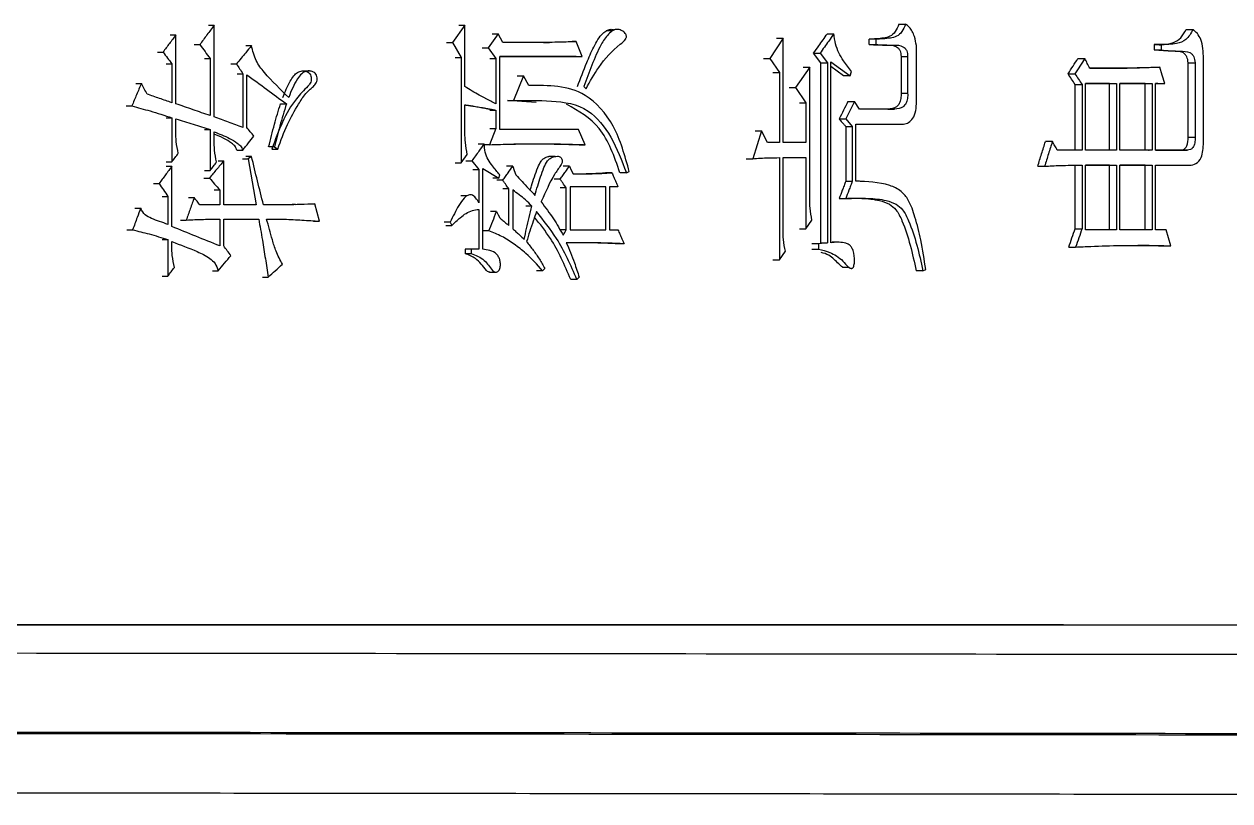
# Model space of a CAD drawing. Header units: millimetres. Extents: x 2223 to 4172, y 741 to 2119.
# Drawn here: x 3145.62 to 3157.73, y 981.24 to 989.04 of the extents above; entities that cross this region are included whole.
import ezdxf

# ---------------------------------------------------------------- set-up
doc = ezdxf.new("R2010")
doc.units = ezdxf.units.MM

msp = doc.modelspace()

# ---------------------------------------------------------------- linework, layer by layer
at = {"color": 7, "linetype": 'Continuous', "lineweight": 25}
for p, q in [((3147.472, 989.032), (3147.529, 989.032)), ((3147.529, 988.113), (3147.529, 989.032)), ((3150.047, 989.032), (3149.923, 988.859)), ((3149.987, 989.032), (3150.047, 989.032)), ((3150.047, 988.416), (3150.047, 989.032)), ((3154.405, 989.043), (3154.472, 989.043)), ((3147.088, 988.935), (3147.145, 988.935)), ((3147.145, 988.243), (3147.145, 988.935)), ((3150.38, 988.946), (3150.28, 988.805)), ((3150.319, 988.946), (3150.38, 988.946)), ((3150.427, 988.859), (3150.38, 988.946)), ((3151.529, 988.976), (3151.466, 988.976)), ((3153.242, 988.902), (3153.108, 988.697)), ((3153.177, 988.902), (3153.242, 988.902)), ((3153.242, 987.853), (3153.242, 988.902)), ((3153.687, 988.946), (3153.753, 988.946)), ((3154.172, 988.892), (3154.106, 988.892)), ((3154.106, 988.838), (3154.106, 988.892)), ((3154.172, 988.892), (3154.172, 988.838)), ((3157.289, 988.989), (3157.359, 988.989)), ((3147.328, 988.837), (3147.385, 988.837)), ((3147.846, 988.827), (3147.904, 988.827)), ((3149.863, 988.859), (3149.923, 988.859)), ((3149.923, 988.859), (3150.009, 988.708)), ((3150.219, 988.805), (3150.28, 988.805)), ((3150.28, 988.805), (3150.357, 988.697)), ((3150.896, 988.859), (3150.427, 988.859)), ((3150.835, 988.859), (3150.896, 988.859)), ((3151.102, 988.87), (3151.164, 988.87)), ((3151.226, 988.719), (3151.164, 988.87)), ((3154.106, 988.838), (3154.172, 988.838)), ((3154.581, 988.286), (3154.581, 988.827)), ((3157.039, 988.838), (3156.969, 988.838)), ((3156.969, 988.838), (3156.969, 988.783)), ((3156.969, 988.783), (3157.039, 988.783)), ((3157.039, 988.838), (3157.039, 988.783)), ((3146.959, 988.762), (3147.016, 988.762)), ((3147.489, 988.697), (3147.489, 988.124)), ((3149.948, 988.708), (3150.009, 988.708)), ((3150.009, 988.708), (3150.009, 987.648)), ((3150.296, 988.697), (3150.357, 988.697)), ((3150.357, 988.697), (3150.357, 988.243)), ((3150.396, 988.719), (3151.226, 988.719)), ((3150.396, 987.983), (3150.396, 988.719)), ((3151.163, 988.719), (3150.396, 988.719)), ((3151.163, 988.719), (3151.226, 988.719)), ((3153.044, 988.697), (3153.108, 988.697)), ((3153.108, 988.697), (3153.205, 988.556)), ((3153.547, 988.751), (3153.613, 988.751)), ((3153.621, 988.654), (3153.547, 988.751)), ((3153.613, 988.751), (3153.687, 988.654)), ((3153.621, 988.654), (3153.687, 988.654)), ((3153.621, 986.847), (3153.621, 988.654)), ((3153.687, 988.654), (3153.687, 986.847)), ((3153.723, 988.664), (3153.915, 988.524)), ((3153.723, 986.847), (3153.723, 988.664)), ((3154.427, 988.719), (3154.493, 988.719)), ((3154.427, 988.719), (3154.427, 988.351)), ((3154.493, 988.719), (3154.493, 988.351)), ((3156.203, 988.697), (3156.272, 988.697)), ((3157.31, 988.654), (3157.38, 988.654)), ((3157.31, 987.907), (3157.31, 988.654)), ((3157.38, 988.654), (3157.38, 987.907)), ((3157.464, 987.853), (3157.464, 988.697)), ((3147.048, 988.643), (3147.104, 988.643)), ((3147.104, 988.643), (3147.104, 988.253)), ((3147.695, 988.643), (3147.753, 988.643)), ((3147.759, 988.545), (3147.817, 988.545)), ((3147.817, 988.545), (3147.817, 988.005)), ((3147.856, 988.005), (3147.856, 988.535)), ((3148.486, 988.572), (3148.427, 988.572)), ((3150.635, 988.524), (3150.535, 988.275)), ((3150.573, 988.524), (3150.635, 988.524)), ((3150.689, 988.426), (3150.635, 988.524)), ((3153.14, 988.556), (3153.205, 988.556)), ((3153.205, 988.556), (3153.205, 987.853)), ((3153.509, 988.61), (3153.368, 988.405)), ((3153.444, 988.61), (3153.509, 988.61)), ((3153.509, 987.291), (3153.509, 988.61)), ((3153.849, 988.524), (3153.723, 988.616)), ((3153.915, 988.524), (3153.849, 988.524)), ((3153.915, 988.524), (3153.93, 988.567)), ((3156.104, 988.545), (3156.173, 988.545)), ((3156.955, 988.61), (3157.025, 988.61)), ((3146.742, 988.448), (3146.799, 988.448)), ((3153.303, 988.405), (3153.368, 988.405)), ((3153.368, 988.405), (3153.472, 988.253)), ((3156.175, 988.437), (3156.244, 988.437)), ((3156.175, 987.777), (3156.175, 988.437)), ((3156.244, 988.437), (3156.244, 987.777)), ((3156.28, 987.777), (3156.28, 988.448)), ((3156.28, 988.448), (3156.59, 988.448)), ((3156.521, 988.448), (3156.28, 988.448)), ((3156.521, 988.448), (3156.59, 988.448)), ((3156.521, 987.777), (3156.521, 988.448)), ((3156.59, 988.448), (3156.59, 987.777)), ((3156.625, 987.777), (3156.625, 988.448)), ((3156.625, 988.448), (3156.948, 988.448)), ((3156.878, 988.448), (3156.625, 988.448)), ((3156.878, 988.448), (3156.948, 988.448)), ((3156.878, 987.777), (3156.878, 988.448)), ((3156.948, 988.448), (3156.948, 987.777)), ((3156.983, 988.448), (3157.074, 988.448)), ((3156.983, 987.777), (3156.983, 988.448)), ((3157.004, 988.448), (3156.983, 988.448)), ((3157.004, 988.448), (3157.074, 988.448)), ((3154.427, 988.351), (3154.493, 988.351)), ((3146.645, 988.221), (3146.702, 988.221)), ((3148.196, 988.243), (3148.254, 988.243)), ((3150.047, 987.95), (3150.047, 988.232)), ((3150.296, 988.178), (3150.357, 988.178)), ((3150.357, 988.178), (3150.357, 987.994)), ((3150.762, 988.257), (3150.473, 988.275)), ((3150.473, 988.275), (3150.535, 988.275)), ((3153.407, 988.253), (3153.472, 988.253)), ((3153.472, 988.253), (3153.472, 987.853)), ((3153.959, 988.264), (3153.871, 988.091)), ((3153.893, 988.264), (3153.959, 988.264)), ((3154.011, 988.188), (3153.959, 988.264)), ((3154.362, 988.188), (3154.011, 988.188)), ((3154.295, 988.188), (3154.362, 988.188)), ((3147.104, 988.102), (3147.104, 987.658)), ((3147.145, 987.961), (3147.145, 988.091)), ((3153.805, 988.091), (3153.871, 988.091)), ((3153.871, 988.091), (3153.937, 988.015)), ((3147.432, 987.983), (3147.489, 987.983)), ((3147.489, 987.983), (3147.489, 987.572)), ((3147.529, 987.875), (3147.529, 987.961)), ((3150.357, 987.994), (3150.295, 987.831)), ((3150.296, 987.994), (3150.357, 987.994)), ((3151.187, 987.983), (3150.396, 987.983)), ((3151.256, 987.831), (3151.187, 987.983)), ((3153.026, 987.972), (3152.937, 987.691)), ((3152.962, 987.972), (3153.026, 987.972)), ((3153.086, 987.853), (3153.026, 987.972)), ((3153.871, 988.015), (3153.937, 988.015)), ((3153.871, 988.015), (3153.871, 987.464)), ((3153.937, 988.015), (3153.937, 987.464)), ((3153.974, 988.037), (3154.413, 988.037)), ((3153.974, 987.464), (3153.974, 988.037)), ((3153.974, 988.037), (3154.347, 988.037)), ((3154.347, 988.037), (3154.413, 988.037)), ((3148.135, 987.81), (3148.077, 987.81)), ((3148.135, 987.81), (3148.167, 987.788)), ((3150.18, 987.842), (3150.241, 987.842)), ((3150.295, 987.831), (3150.234, 987.831)), ((3151.194, 987.831), (3151.125, 987.834)), ((3151.194, 987.831), (3151.256, 987.831)), ((3153.205, 987.853), (3153.086, 987.853)), ((3153.472, 987.853), (3153.242, 987.853)), ((3155.946, 987.864), (3155.877, 987.864)), ((3157.31, 987.907), (3157.38, 987.907)), ((3147.758, 987.777), (3147.817, 987.777)), ((3147.815, 987.691), (3147.872, 987.691)), ((3147.904, 987.712), (3147.846, 987.712)), ((3147.904, 987.712), (3147.872, 987.691)), ((3150.009, 987.648), (3150.071, 987.734)), ((3150.953, 987.713), (3150.891, 987.713)), ((3152.872, 987.691), (3152.937, 987.691)), ((3153.205, 987.702), (3153.205, 986.674)), ((3153.242, 987.702), (3153.472, 987.702)), ((3153.242, 986.977), (3153.242, 987.702)), ((3153.407, 987.702), (3153.472, 987.702)), ((3153.472, 987.702), (3153.472, 986.988)), ((3156.244, 987.777), (3155.996, 987.777)), ((3156.59, 987.777), (3156.28, 987.777)), ((3156.948, 987.777), (3156.625, 987.777)), ((3156.913, 987.777), (3156.918, 987.777)), ((3157.304, 987.777), (3156.983, 987.777)), ((3156.983, 987.777), (3157.233, 987.777)), ((3157.233, 987.777), (3157.304, 987.777)), ((3147.048, 987.615), (3147.104, 987.615)), ((3147.104, 987.009), (3147.104, 987.615)), ((3147.568, 987.669), (3147.625, 987.669)), ((3147.625, 987.226), (3147.625, 987.669)), ((3149.948, 987.648), (3150.009, 987.648)), ((3150.056, 987.669), (3150.117, 987.669)), ((3150.117, 987.669), (3150.187, 987.583)), ((3150.126, 987.583), (3150.187, 987.583)), ((3150.187, 987.583), (3150.187, 987.247)), ((3150.226, 987.593), (3150.388, 987.496)), ((3150.527, 987.615), (3150.466, 987.615)), ((3151.096, 987.615), (3151.034, 987.615)), ((3155.799, 987.615), (3155.868, 987.615)), ((3156.175, 986.988), (3156.175, 987.626)), ((3156.244, 987.626), (3156.244, 986.988)), ((3156.28, 986.977), (3156.28, 987.626)), ((3156.28, 987.626), (3156.59, 987.626)), ((3156.521, 987.626), (3156.28, 987.626)), ((3156.521, 987.626), (3156.59, 987.626)), ((3156.521, 986.977), (3156.521, 987.626)), ((3156.59, 987.626), (3156.59, 986.977)), ((3156.625, 986.977), (3156.625, 987.626)), ((3156.625, 987.626), (3156.948, 987.626)), ((3156.878, 987.626), (3156.625, 987.626)), ((3156.878, 987.626), (3156.948, 987.626)), ((3156.878, 986.977), (3156.878, 987.626)), ((3156.948, 987.626), (3156.948, 986.977)), ((3156.983, 987.626), (3157.325, 987.626)), ((3156.983, 986.977), (3156.983, 987.626)), ((3146.919, 987.442), (3146.976, 987.442)), ((3147.424, 987.496), (3147.481, 987.496)), ((3150.388, 987.496), (3150.327, 987.496)), ((3150.427, 987.475), (3150.366, 987.475)), ((3150.388, 987.496), (3150.396, 987.529)), ((3151.004, 987.485), (3150.942, 987.485)), ((3151.523, 987.55), (3151.46, 987.55)), ((3153.871, 987.464), (3153.937, 987.464)), ((3154.008, 987.464), (3153.974, 987.464)), ((3147.007, 987.312), (3147.064, 987.312)), ((3147.064, 987.312), (3147.064, 987.031)), ((3147.528, 987.377), (3147.585, 987.377)), ((3147.585, 987.377), (3147.585, 987.226)), ((3150.068, 987.319), (3150.007, 987.319)), ((3150.488, 987.388), (3150.427, 987.388)), ((3150.488, 987.02), (3150.488, 987.388)), ((3150.527, 987.377), (3150.527, 986.988)), ((3151.065, 987.399), (3151.003, 987.399)), ((3151.065, 986.977), (3151.065, 987.399)), ((3151.462, 987.41), (3151.103, 987.41)), ((3151.103, 987.41), (3151.103, 986.977)), ((3151.399, 987.41), (3151.103, 987.41)), ((3151.462, 987.41), (3151.4, 987.41)), ((3151.462, 986.977), (3151.462, 987.41)), ((3151.584, 987.41), (3151.5, 987.41)), ((3151.5, 987.41), (3151.5, 986.977)), ((3151.584, 987.41), (3151.521, 987.41)), ((3146.734, 987.193), (3146.791, 987.193)), ((3147.272, 987.301), (3147.329, 987.301)), ((3147.585, 987.226), (3147.385, 987.226)), ((3147.952, 987.226), (3147.625, 987.226)), ((3148.344, 987.232), (3148.48, 987.237)), ((3148.48, 987.237), (3148.539, 987.237)), ((3150.72, 987.215), (3150.658, 987.215)), ((3153.805, 987.291), (3153.871, 987.291)), ((3147.192, 987.074), (3147.249, 987.074)), ((3147.585, 987.085), (3147.585, 986.815)), ((3147.625, 987.085), (3147.976, 987.085)), ((3147.625, 986.815), (3147.625, 987.085)), ((3147.918, 987.085), (3147.976, 987.085)), ((3150.187, 987.182), (3150.187, 986.782)), ((3150.365, 987.161), (3150.304, 987.161)), ((3153.472, 986.988), (3153.531, 987.074)), ((3146.653, 986.977), (3146.71, 986.977)), ((3148.528, 987.063), (3148.586, 987.063)), ((3149.9, 987.053), (3149.839, 987.053)), ((3149.855, 987.02), (3149.915, 987.02)), ((3149.9, 987.053), (3149.915, 987.02)), ((3151.065, 986.977), (3151.003, 986.977)), ((3151.103, 986.977), (3151.462, 986.977)), ((3151.5, 986.977), (3151.584, 986.977)), ((3156.175, 986.988), (3156.244, 986.988)), ((3156.59, 986.977), (3156.28, 986.977)), ((3156.948, 986.977), (3156.625, 986.977)), ((3157.088, 986.977), (3156.983, 986.977)), ((3147.064, 986.88), (3147.064, 986.512)), ((3147.104, 986.815), (3147.104, 986.858)), ((3151.645, 986.836), (3151.582, 986.836)), ((3153.598, 986.836), (3153.532, 986.836)), ((3153.687, 986.847), (3153.598, 986.836)), ((3153.598, 986.836), (3153.598, 986.782)), ((3153.621, 986.847), (3153.687, 986.847)), ((3153.801, 986.852), (3153.735, 986.852)), ((3150.048, 986.782), (3150.048, 986.739)), ((3150.048, 986.739), (3150.109, 986.739)), ((3150.109, 986.782), (3150.049, 986.782)), ((3150.109, 986.782), (3150.109, 986.739)), ((3150.187, 986.782), (3150.109, 986.782)), ((3153.205, 986.674), (3153.265, 986.761)), ((3153.532, 986.782), (3153.598, 986.782)), ((3156.111, 986.804), (3156.18, 986.804)), ((3157.067, 986.815), (3157.137, 986.815)), ((3150.827, 986.566), (3150.85, 986.587)), ((3153.838, 986.6), (3153.904, 986.6)), ((3147.512, 986.566), (3147.569, 986.566)), ((3148.013, 986.501), (3148.071, 986.501)), ((3150.294, 986.551), (3150.355, 986.551)), ((3151.172, 986.479), (3151.11, 986.479)), ((3151.172, 986.479), (3151.195, 986.501)), ((3154.646, 986.566), (3154.675, 986.577))]:
    msp.add_line(p, q, dxfattribs=at)
at = {"color": 7, "linetype": 'Continuous', "lineweight": 25, "flags": 128}
for points in [[(3147.432, 988.697), (3147.46, 988.697), (3147.489, 988.697)], [(3157.074, 988.448), (3157.05, 988.529), (3157.025, 988.61)], [(3151.241, 988.416), (3151.252, 988.405), (3151.264, 988.394)], [(3147.048, 988.102), (3147.064, 988.102), (3147.08, 988.102), (3147.104, 988.102)], [(3147.872, 987.691), (3147.912, 987.458), (3147.952, 987.226)], [(3148.108, 987.788), (3148.123, 987.788), (3148.137, 987.788), (3148.152, 987.788), (3148.167, 987.788)], [(3147.048, 987.658), (3147.062, 987.658), (3147.076, 987.658), (3147.104, 987.658)], [(3147.432, 987.572), (3147.446, 987.572), (3147.461, 987.572), (3147.489, 987.572)], [(3150.226, 986.782), (3150.226, 987.188), (3150.226, 987.593)], [(3150.527, 987.615), (3150.542, 987.572), (3150.558, 987.529)], [(3151.096, 987.615), (3151.115, 987.577), (3151.134, 987.539)], [(3151.668, 987.55), (3151.642, 987.55), (3151.623, 987.55), (3151.605, 987.55)], [(3148.586, 987.063), (3148.563, 987.15), (3148.539, 987.237)], [(3150.365, 987.161), (3150.38, 987.128), (3150.396, 987.096)], [(3150.288, 986.966), (3150.272, 986.966), (3150.257, 986.966), (3150.227, 986.966)], [(3151.034, 986.923), (3151.05, 986.95), (3151.065, 986.977)], [(3153.407, 986.988), (3153.423, 986.988), (3153.439, 986.988), (3153.472, 986.988)], [(3157.137, 986.815), (3157.112, 986.896), (3157.088, 986.977)], [(3147.007, 986.88), (3147.022, 986.88), (3147.036, 986.88), (3147.064, 986.88)], [(3153.14, 986.674), (3153.156, 986.674), (3153.173, 986.674), (3153.205, 986.674)], [(3147.007, 986.512), (3147.022, 986.512), (3147.036, 986.512), (3147.064, 986.512)], [(3150.827, 986.566), (3150.805, 986.566), (3150.785, 986.566), (3150.766, 986.566)], [(3154.646, 986.566), (3154.619, 986.566), (3154.599, 986.566), (3154.579, 986.566)]]:
    msp.add_lwpolyline(points, dxfattribs=at)
at = {"color": 7, "linetype": 'Continuous', "lineweight": 25}
for points, knots in [([(3147.529, 989.032), (3147.505, 989), (3147.457, 988.935), (3147.409, 988.87), (3147.385, 988.837)], [0, 0, 0, 0, 0.5, 1, 1, 1, 1]), ([(3154.405, 989.043), (3154.394, 989.016), (3154.373, 988.964), (3154.316, 988.916), (3154.225, 988.896), (3154.155, 988.893), (3154.106, 988.892)], [0, 0, 0, 0, 0.195785, 0.383105, 0.567257, 1, 1, 1, 1]), ([(3154.472, 989.043), (3154.461, 989.016), (3154.44, 988.964), (3154.383, 988.916), (3154.292, 988.896), (3154.221, 988.893), (3154.172, 988.892)], [0, 0, 0, 0, 0.1956589, 0.3829548, 0.5671446, 1, 1, 1, 1]), ([(3154.581, 988.827), (3154.575, 988.858), (3154.567, 988.908), (3154.54, 988.971), (3154.51, 989.015), (3154.484, 989.034), (3154.472, 989.043)], [0, 0, 0, 0, 0.349141, 0.571236, 0.788179, 1, 1, 1, 1]), ([(3147.145, 988.935), (3147.123, 988.906), (3147.08, 988.848), (3147.037, 988.791), (3147.016, 988.762)], [0, 0, 0, 0, 0.5, 1, 1, 1, 1]), ([(3151.178, 988.416), (3151.208, 988.496), (3151.259, 988.631), (3151.337, 988.815), (3151.405, 988.929), (3151.468, 988.98), (3151.506, 988.992), (3151.533, 988.991), (3151.545, 988.984), (3151.546, 988.983)], [0, 0, 0, 0, 0.340614, 0.570086, 0.802719, 0.875052, 0.933763, 0.992662, 1, 1, 1, 1]), ([(3151.264, 988.394), (3151.304, 988.467), (3151.399, 988.64), (3151.543, 988.795), (3151.651, 988.874), (3151.667, 988.907), (3151.669, 988.918), (3151.668, 988.93), (3151.662, 988.944), (3151.645, 988.964), (3151.616, 988.983), (3151.576, 988.994), (3151.53, 988.981), (3151.472, 988.931), (3151.396, 988.814), (3151.321, 988.631), (3151.268, 988.488), (3151.241, 988.416)], [0, 0, 0, 0, 0.163724, 0.385241, 0.440262, 0.448909, 0.455116, 0.461357, 0.469621, 0.484499, 0.514444, 0.547094, 0.577932, 0.622921, 0.7083, 0.85364, 1, 1, 1, 1]), ([(3153.547, 988.751), (3153.565, 988.775), (3153.597, 988.82), (3153.643, 988.885), (3153.673, 988.925), (3153.687, 988.946)], [0, 0, 0, 0, 0.375264, 0.687632, 1, 1, 1, 1]), ([(3153.753, 988.946), (3153.735, 988.921), (3153.703, 988.877), (3153.657, 988.812), (3153.627, 988.771), (3153.613, 988.751)], [0, 0, 0, 0, 0.375031, 0.687515, 1, 1, 1, 1]), ([(3153.93, 988.567), (3153.902, 988.602), (3153.855, 988.659), (3153.801, 988.753), (3153.765, 988.844), (3153.757, 988.912), (3153.753, 988.946)], [0, 0, 0, 0, 0.3332308, 0.5520954, 0.7744581, 1, 1, 1, 1]), ([(3156.969, 988.838), (3157.035, 988.835), (3157.127, 988.832), (3157.24, 988.899), (3157.272, 988.959), (3157.289, 988.989)], [0, 0, 0, 0, 0.552607, 0.772172, 1, 1, 1, 1]), ([(3157.359, 988.989), (3157.337, 988.951), (3157.294, 988.876), (3157.174, 988.839), (3157.09, 988.838), (3157.039, 988.838)], [0, 0, 0, 0, 0.287877, 0.565058, 1, 1, 1, 1]), ([(3157.464, 988.697), (3157.461, 988.765), (3157.458, 988.859), (3157.404, 988.95), (3157.374, 988.976), (3157.359, 988.989)], [0, 0, 0, 0, 0.5701603, 0.7877126, 1, 1, 1, 1]), ([(3147.385, 988.837), (3147.403, 988.814), (3147.437, 988.767), (3147.472, 988.72), (3147.489, 988.697)], [0, 0, 0, 0, 0.499999, 1, 1, 1, 1]), ([(3147.904, 988.827), (3147.885, 988.803), (3147.85, 988.761), (3147.799, 988.699), (3147.768, 988.662), (3147.753, 988.643)], [0, 0, 0, 0, 0.386049, 0.693024, 1, 1, 1, 1]), ([(3148.278, 988.307), (3148.195, 988.387), (3148.078, 988.499), (3147.941, 988.672), (3147.917, 988.775), (3147.904, 988.827)], [0, 0, 0, 0, 0.553442, 0.773992, 1, 1, 1, 1]), ([(3151.164, 988.87), (3151.138, 988.868), (3151.085, 988.864), (3150.995, 988.86), (3150.933, 988.86), (3150.896, 988.859)], [0, 0, 0, 0, 0.29749, 0.594994, 1, 1, 1, 1]), ([(3154.106, 988.838), (3154.165, 988.835), (3154.256, 988.832), (3154.359, 988.832), (3154.401, 988.802), (3154.417, 988.778), (3154.426, 988.748), (3154.426, 988.729), (3154.427, 988.719)], [0, 0, 0, 0, 0.491899, 0.747199, 0.81233, 0.879619, 0.939283, 1, 1, 1, 1]), ([(3154.172, 988.838), (3154.232, 988.835), (3154.323, 988.832), (3154.425, 988.832), (3154.468, 988.802), (3154.484, 988.778), (3154.492, 988.748), (3154.493, 988.729), (3154.493, 988.719)], [0, 0, 0, 0, 0.492006, 0.747357, 0.812482, 0.879737, 0.939347, 1, 1, 1, 1]), ([(3157.31, 988.654), (3157.307, 988.676), (3157.303, 988.709), (3157.279, 988.743), (3157.233, 988.772), (3157.127, 988.769), (3157.032, 988.778), (3156.969, 988.783)], [0, 0, 0, 0, 0.119281, 0.186046, 0.251055, 0.506993, 1, 1, 1, 1]), ([(3157.039, 988.783), (3157.102, 988.778), (3157.197, 988.769), (3157.304, 988.772), (3157.35, 988.743), (3157.373, 988.709), (3157.377, 988.676), (3157.38, 988.654)], [0, 0, 0, 0, 0.493108, 0.749094, 0.814101, 0.880835, 1, 1, 1, 1]), ([(3147.016, 988.762), (3147.031, 988.742), (3147.06, 988.702), (3147.09, 988.663), (3147.104, 988.643)], [0, 0, 0, 0, 0.499999, 1, 1, 1, 1]), ([(3156.104, 988.545), (3156.121, 988.571), (3156.154, 988.621), (3156.187, 988.672), (3156.203, 988.697)], [0, 0, 0, 0, 0.499999, 1, 1, 1, 1]), ([(3156.272, 988.697), (3156.256, 988.672), (3156.223, 988.621), (3156.19, 988.571), (3156.173, 988.545)], [0, 0, 0, 0, 0.499999, 1, 1, 1, 1]), ([(3156.322, 988.6), (3156.314, 988.616), (3156.297, 988.648), (3156.281, 988.681), (3156.272, 988.697)], [0, 0, 0, 0, 0.5, 1, 1, 1, 1]), ([(3147.753, 988.643), (3147.763, 988.627), (3147.785, 988.594), (3147.806, 988.562), (3147.817, 988.545)], [0, 0, 0, 0, 0.499999, 1, 1, 1, 1]), ([(3147.856, 988.535), (3147.923, 988.486), (3148.056, 988.389), (3148.188, 988.291), (3148.254, 988.243)], [0, 0, 0, 0, 0.5, 1, 1, 1, 1]), ([(3148.219, 988.307), (3148.241, 988.363), (3148.272, 988.44), (3148.325, 988.523), (3148.366, 988.562), (3148.412, 988.575), (3148.45, 988.571), (3148.476, 988.559), (3148.492, 988.543), (3148.501, 988.522), (3148.505, 988.498), (3148.503, 988.473), (3148.492, 988.444), (3148.439, 988.386), (3148.266, 988.214), (3148.176, 987.971), (3148.108, 987.788)], [0, 0, 0, 0, 0.133499, 0.184051, 0.225722, 0.267722, 0.304937, 0.324851, 0.341374, 0.357927, 0.374455, 0.392764, 0.411749, 0.441496, 0.578283, 1, 1, 1, 1]), ([(3148.167, 987.788), (3148.198, 987.872), (3148.257, 988.03), (3148.358, 988.212), (3148.433, 988.332), (3148.488, 988.385), (3148.527, 988.416), (3148.552, 988.445), (3148.563, 988.478), (3148.564, 988.505), (3148.558, 988.53), (3148.545, 988.55), (3148.524, 988.565), (3148.492, 988.574), (3148.45, 988.572), (3148.402, 988.545), (3148.338, 988.459), (3148.303, 988.372), (3148.278, 988.307)], [0, 0, 0, 0, 0.197624, 0.371591, 0.471167, 0.521337, 0.556787, 0.592598, 0.61138, 0.630161, 0.649113, 0.666951, 0.682877, 0.711545, 0.752921, 0.793459, 0.846543, 1, 1, 1, 1]), ([(3156.175, 988.437), (3156.163, 988.455), (3156.14, 988.491), (3156.116, 988.527), (3156.104, 988.545)], [0, 0, 0, 0, 0.5, 1, 1, 1, 1]), ([(3156.173, 988.545), (3156.185, 988.527), (3156.209, 988.491), (3156.232, 988.455), (3156.244, 988.437)], [0, 0, 0, 0, 0.499999, 1, 1, 1, 1]), ([(3157.025, 988.61), (3156.985, 988.608), (3156.939, 988.606), (3156.873, 988.604), (3156.807, 988.603), (3156.725, 988.601), (3156.644, 988.601), (3156.593, 988.6), (3156.557, 988.6), (3156.537, 988.6), (3156.524, 988.6), (3156.513, 988.6), (3156.503, 988.6), (3156.493, 988.6), (3156.48, 988.6), (3156.47, 988.6), (3156.457, 988.6), (3156.447, 988.6), (3156.434, 988.6), (3156.424, 988.6), (3156.414, 988.6), (3156.403, 988.6), (3156.393, 988.6), (3156.38, 988.6), (3156.371, 988.6), (3156.362, 988.6), (3156.357, 988.6), (3156.351, 988.6), (3156.346, 988.6), (3156.341, 988.6), (3156.336, 988.6), (3156.329, 988.6), (3156.324, 988.6), (3156.322, 988.6)], [0, 0, 0, 0, 0.174064, 0.195822, 0.282854, 0.456917, 0.543949, 0.63098, 0.674496, 0.696254, 0.718011, 0.72889, 0.739769, 0.761527, 0.772406, 0.794164, 0.805043, 0.826801, 0.83768, 0.859437, 0.870316, 0.881195, 0.902953, 0.913832, 0.93559, 0.941029, 0.951908, 0.957348, 0.968227, 0.973666, 0.979105, 0.989553, 1, 1, 1, 1]), ([(3156.322, 988.6), (3156.381, 988.6), (3156.481, 988.6), (3156.601, 988.601), (3156.672, 988.602), (3156.708, 988.602), (3156.733, 988.603), (3156.789, 988.604), (3156.865, 988.606), (3156.93, 988.609), (3156.955, 988.61)], [0, 0, 0, 0, 0.277882, 0.471087, 0.56769, 0.615991, 0.640142, 0.688443, 0.881653, 1, 1, 1, 1]), ([(3146.799, 988.448), (3146.782, 988.41), (3146.75, 988.334), (3146.718, 988.259), (3146.702, 988.221)], [0, 0, 0, 0, 0.499999, 1, 1, 1, 1]), ([(3146.855, 988.34), (3146.846, 988.358), (3146.827, 988.394), (3146.808, 988.43), (3146.799, 988.448)], [0, 0, 0, 0, 0.499998, 1, 1, 1, 1]), ([(3150.357, 988.243), (3150.323, 988.26), (3150.285, 988.279), (3150.23, 988.308), (3150.159, 988.345), (3150.095, 988.385), (3150.047, 988.416)], [0, 0, 0, 0, 0.3251759, 0.3658227, 0.5284141, 1, 1, 1, 1]), ([(3151.698, 987.561), (3151.654, 987.72), (3151.569, 988.031), (3151.213, 988.431), (3150.886, 988.428), (3150.689, 988.426)], [0, 0, 0, 0, 0.294377, 0.5735664, 1, 1, 1, 1]), ([(3147.104, 988.253), (3147.063, 988.268), (3146.98, 988.297), (3146.897, 988.325), (3146.855, 988.34)], [0, 0, 0, 0, 0.4999992, 1, 1, 1, 1]), ([(3154.427, 988.351), (3154.427, 988.332), (3154.427, 988.296), (3154.412, 988.245), (3154.369, 988.194), (3154.325, 988.191), (3154.295, 988.188)], [0, 0, 0, 0, 0.198278, 0.392536, 0.578687, 1, 1, 1, 1]), ([(3154.493, 988.351), (3154.494, 988.332), (3154.494, 988.296), (3154.479, 988.245), (3154.435, 988.194), (3154.392, 988.191), (3154.362, 988.188)], [0, 0, 0, 0, 0.19814, 0.3923, 0.578456, 1, 1, 1, 1]), ([(3154.413, 988.037), (3154.431, 988.037), (3154.465, 988.037), (3154.517, 988.059), (3154.56, 988.114), (3154.581, 988.196), (3154.581, 988.256), (3154.581, 988.286)], [0, 0, 0, 0, 0.177785, 0.356958, 0.541697, 0.768829, 1, 1, 1, 1]), ([(3146.702, 988.221), (3146.763, 988.205), (3146.861, 988.178), (3146.995, 988.137), (3147.068, 988.114), (3147.104, 988.102)], [0, 0, 0, 0, 0.452168, 0.726066, 1, 1, 1, 1]), ([(3147.489, 988.124), (3147.432, 988.143), (3147.317, 988.183), (3147.202, 988.223), (3147.145, 988.243)], [0, 0, 0, 0, 0.5000002, 1, 1, 1, 1]), ([(3148.076, 987.81), (3148.095, 987.886), (3148.122, 987.997), (3148.164, 988.14), (3148.185, 988.208), (3148.195, 988.243)], [0, 0, 0, 0, 0.5221196, 0.7610345, 1, 1, 1, 1]), ([(3148.254, 988.243), (3148.243, 988.205), (3148.22, 988.131), (3148.178, 987.987), (3148.152, 987.88), (3148.135, 987.81)], [0, 0, 0, 0, 0.260983, 0.521979, 1, 1, 1, 1]), ([(3150.047, 988.232), (3150.05, 988.231), (3150.054, 988.231), (3150.06, 988.23), (3150.066, 988.229), (3150.07, 988.228), (3150.075, 988.228), (3150.079, 988.227), (3150.084, 988.226), (3150.089, 988.226), (3150.094, 988.225), (3150.1, 988.224), (3150.105, 988.223), (3150.112, 988.222), (3150.119, 988.221), (3150.126, 988.22), (3150.133, 988.219), (3150.146, 988.217), (3150.176, 988.212), (3150.205, 988.207), (3150.228, 988.203), (3150.237, 988.201), (3150.246, 988.2), (3150.257, 988.197), (3150.266, 988.196), (3150.275, 988.194), (3150.282, 988.193), (3150.288, 988.191), (3150.294, 988.19), (3150.298, 988.189), (3150.303, 988.189), (3150.307, 988.188), (3150.312, 988.187), (3150.317, 988.186), (3150.322, 988.185), (3150.327, 988.184), (3150.332, 988.183), (3150.336, 988.182), (3150.341, 988.181), (3150.345, 988.18), (3150.351, 988.179), (3150.355, 988.178), (3150.357, 988.178)], [0, 0, 0, 0, 0.0219516, 0.0439031, 0.0548788, 0.0768302, 0.0878059, 0.0987817, 0.1207331, 0.1317088, 0.1536602, 0.164636, 0.1865874, 0.2085388, 0.2304903, 0.2524417, 0.2743931, 0.2963446, 0.3841508, 0.5597666, 0.581718, 0.6036694, 0.6475723, 0.6695238, 0.7134267, 0.7353781, 0.7573295, 0.779281, 0.7902567, 0.8122081, 0.8231838, 0.8341595, 0.856111, 0.8670867, 0.8890381, 0.9000138, 0.9219653, 0.932941, 0.9439167, 0.9658681, 0.9768438, 1, 1, 1, 1]), ([(3150.535, 988.275), (3150.661, 988.277), (3150.912, 988.28), (3151.28, 988.228), (3151.53, 987.913), (3151.621, 987.673), (3151.668, 987.55)], [0, 0, 0, 0, 0.273656, 0.546764, 0.768873, 1, 1, 1, 1]), ([(3151.604, 987.55), (3151.547, 987.714), (3151.435, 988.03), (3151.188, 988.17), (3151.068, 988.238)], [0, 0, 0, 0, 0.515406, 1, 1, 1, 1]), ([(3153.893, 988.264), (3153.878, 988.235), (3153.849, 988.178), (3153.82, 988.12), (3153.805, 988.091)], [0, 0, 0, 0, 0.5, 1, 1, 1, 1]), ([(3147.145, 988.091), (3147.202, 988.073), (3147.317, 988.037), (3147.432, 988.001), (3147.489, 987.983)], [0, 0, 0, 0, 0.5, 1, 1, 1, 1]), ([(3147.817, 988.005), (3147.769, 988.023), (3147.673, 988.059), (3147.577, 988.095), (3147.529, 988.113)], [0, 0, 0, 0, 0.5, 1, 1, 1, 1]), ([(3153.805, 988.091), (3153.814, 988.08), (3153.83, 988.062), (3153.852, 988.037), (3153.865, 988.023), (3153.871, 988.015)], [0, 0, 0, 0, 0.434981, 0.71749, 1, 1, 1, 1]), ([(3147.169, 987.745), (3147.161, 987.785), (3147.146, 987.856), (3147.145, 987.929), (3147.145, 987.961)], [0, 0, 0, 0, 0.558835, 1, 1, 1, 1]), ([(3147.529, 987.961), (3147.581, 987.941), (3147.661, 987.91), (3147.748, 987.858), (3147.796, 987.822), (3147.81, 987.792), (3147.817, 987.777)], [0, 0, 0, 0, 0.494008, 0.754052, 0.875824, 1, 1, 1, 1]), ([(3147.758, 987.777), (3147.752, 987.792), (3147.738, 987.822), (3147.69, 987.858), (3147.622, 987.9), (3147.562, 987.924), (3147.529, 987.936)], [0, 0, 0, 0, 0.152424, 0.301831, 0.620832, 1, 1, 1, 1]), ([(3147.817, 987.777), (3147.826, 987.789), (3147.845, 987.814), (3147.882, 987.86), (3147.91, 987.895), (3147.928, 987.918)], [0, 0, 0, 0, 0.257094, 0.514188, 1, 1, 1, 1]), ([(3147.928, 987.918), (3147.916, 987.932), (3147.892, 987.961), (3147.868, 987.99), (3147.856, 988.005)], [0, 0, 0, 0, 0.500001, 1, 1, 1, 1]), ([(3150.071, 987.734), (3150.063, 987.774), (3150.049, 987.845), (3150.048, 987.918), (3150.047, 987.95)], [0, 0, 0, 0, 0.558835, 1, 1, 1, 1]), ([(3147.553, 987.658), (3147.545, 987.698), (3147.531, 987.769), (3147.53, 987.842), (3147.529, 987.875)], [0, 0, 0, 0, 0.558835, 1, 1, 1, 1]), ([(3150.241, 987.842), (3150.223, 987.817), (3150.194, 987.776), (3150.152, 987.718), (3150.129, 987.686), (3150.117, 987.669)], [0, 0, 0, 0, 0.432628, 0.7163138, 1, 1, 1, 1]), ([(3150.396, 987.529), (3150.372, 987.558), (3150.332, 987.608), (3150.279, 987.68), (3150.245, 987.756), (3150.243, 987.813), (3150.241, 987.842)], [0, 0, 0, 0, 0.334385, 0.552202, 0.773272, 1, 1, 1, 1]), ([(3150.295, 987.831), (3150.368, 987.834), (3150.512, 987.839), (3150.675, 987.842), (3150.767, 987.842), (3150.789, 987.842), (3150.796, 987.842), (3150.803, 987.842), (3150.81, 987.842), (3150.816, 987.842), (3150.825, 987.842), (3150.834, 987.842), (3150.843, 987.841), (3150.85, 987.841), (3150.857, 987.841), (3150.863, 987.841), (3150.87, 987.841), (3150.877, 987.841), (3150.886, 987.841), (3150.895, 987.841), (3150.904, 987.841), (3150.911, 987.841), (3150.917, 987.84), (3150.924, 987.84), (3150.931, 987.84), (3150.938, 987.84), (3150.944, 987.84), (3150.951, 987.84), (3150.96, 987.84), (3150.969, 987.839), (3150.978, 987.839), (3150.985, 987.839), (3150.991, 987.839), (3150.998, 987.839), (3151.005, 987.839), (3151.012, 987.838), (3151.021, 987.838), (3151.03, 987.838), (3151.039, 987.838), (3151.045, 987.838), (3151.052, 987.837), (3151.059, 987.837), (3151.065, 987.837), (3151.072, 987.837), (3151.079, 987.837), (3151.086, 987.837), (3151.095, 987.836), (3151.103, 987.836), (3151.112, 987.836), (3151.119, 987.836), (3151.126, 987.835), (3151.133, 987.835), (3151.139, 987.835), (3151.146, 987.835), (3151.155, 987.835), (3151.164, 987.834), (3151.173, 987.834), (3151.18, 987.834), (3151.186, 987.834), (3151.193, 987.833), (3151.2, 987.833), (3151.206, 987.833), (3151.213, 987.833), (3151.222, 987.833), (3151.231, 987.832), (3151.24, 987.832), (3151.248, 987.832), (3151.253, 987.832), (3151.256, 987.831)], [0, 0, 0, 0, 0.2246902, 0.4493888, 0.5055613, 0.5125828, 0.5196044, 0.5266259, 0.5336475, 0.540669, 0.5476905, 0.5617336, 0.5687552, 0.5757767, 0.5827982, 0.5898198, 0.5968413, 0.6038628, 0.6108844, 0.6249275, 0.631949, 0.6389705, 0.6459921, 0.6530136, 0.6600352, 0.6670567, 0.6740782, 0.6810998, 0.6881213, 0.7021644, 0.7091859, 0.7162075, 0.723229, 0.7302506, 0.7372721, 0.7442936, 0.7513152, 0.7653583, 0.7723798, 0.7794013, 0.7864229, 0.7934444, 0.800466, 0.8074875, 0.814509, 0.8215306, 0.8285521, 0.8425952, 0.8496167, 0.8566383, 0.8636598, 0.8706814, 0.8777029, 0.8847244, 0.891746, 0.9057891, 0.9128106, 0.9198321, 0.9268537, 0.9338752, 0.9408967, 0.9479183, 0.9549398, 0.9619614, 0.9760044, 0.983026, 0.9900475, 1, 1, 1, 1]), ([(3150.372, 987.834), (3150.38, 987.834), (3150.459, 987.837), (3150.712, 987.842), (3150.931, 987.839), (3151.055, 987.836), (3151.1, 987.835), (3151.119, 987.834), (3151.124, 987.834), (3151.125, 987.834), (3151.125, 987.834)], [0, 0, 0, 0, 0.05514, 0.498585, 0.766188, 0.892547, 0.95596, 0.964089, 0.972518, 1, 1, 1, 1]), ([(3155.799, 987.615), (3155.812, 987.657), (3155.838, 987.74), (3155.864, 987.823), (3155.877, 987.864)], [0, 0, 0, 0, 0.5, 1, 1, 1, 1]), ([(3155.946, 987.864), (3155.933, 987.823), (3155.907, 987.74), (3155.881, 987.657), (3155.868, 987.615)], [0, 0, 0, 0, 0.499999, 1, 1, 1, 1]), ([(3155.996, 987.777), (3155.987, 987.792), (3155.971, 987.821), (3155.954, 987.85), (3155.946, 987.864)], [0, 0, 0, 0, 0.500001, 1, 1, 1, 1]), ([(3157.233, 987.777), (3157.242, 987.778), (3157.258, 987.779), (3157.281, 987.794), (3157.307, 987.834), (3157.308, 987.877), (3157.31, 987.907)], [0, 0, 0, 0, 0.177833, 0.357864, 0.544114, 1, 1, 1, 1]), ([(3157.38, 987.907), (3157.38, 987.888), (3157.378, 987.851), (3157.362, 987.804), (3157.333, 987.78), (3157.313, 987.778), (3157.304, 987.777)], [0, 0, 0, 0, 0.293264, 0.577264, 0.790624, 1, 1, 1, 1]), ([(3157.325, 987.626), (3157.347, 987.628), (3157.391, 987.632), (3157.442, 987.694), (3157.461, 987.775), (3157.463, 987.827), (3157.464, 987.853)], [0, 0, 0, 0, 0.266734, 0.54095, 0.768753, 1, 1, 1, 1]), ([(3147.104, 987.658), (3147.115, 987.673), (3147.137, 987.702), (3147.158, 987.73), (3147.169, 987.745)], [0, 0, 0, 0, 0.5, 1, 1, 1, 1]), ([(3148.024, 987.226), (3148.004, 987.307), (3147.964, 987.469), (3147.924, 987.631), (3147.904, 987.712)], [0, 0, 0, 0, 0.5, 1, 1, 1, 1]), ([(3150.703, 987.373), (3150.707, 987.388), (3150.73, 987.465), (3150.762, 987.566), (3150.805, 987.662), (3150.843, 987.7), (3150.871, 987.71), (3150.888, 987.713), (3150.89, 987.713)], [0, 0, 0, 0, 0.106522, 0.565835, 0.752734, 0.847216, 0.981134, 1, 1, 1, 1]), ([(3150.75, 987.323), (3150.759, 987.354), (3150.787, 987.449), (3150.824, 987.567), (3150.867, 987.662), (3150.905, 987.7), (3150.941, 987.711), (3150.972, 987.717), (3150.993, 987.714), (3151.007, 987.706), (3151.017, 987.693), (3151.023, 987.677), (3151.024, 987.66), (3151.02, 987.641), (3150.992, 987.599), (3150.911, 987.488), (3150.857, 987.354), (3150.813, 987.261), (3150.812, 987.258)], [0, 0, 0, 0, 0.09118, 0.273688, 0.348082, 0.385671, 0.439079, 0.473308, 0.494951, 0.511315, 0.527714, 0.54364, 0.558961, 0.57304, 0.596062, 0.704689, 0.991099, 1, 1, 1, 1]), ([(3152.937, 987.691), (3152.963, 987.693), (3153.016, 987.697), (3153.106, 987.701), (3153.169, 987.701), (3153.205, 987.702)], [0, 0, 0, 0, 0.296184, 0.592391, 1, 1, 1, 1]), ([(3147.104, 987.615), (3147.083, 987.586), (3147.04, 987.529), (3146.997, 987.471), (3146.976, 987.442)], [0, 0, 0, 0, 0.5, 1, 1, 1, 1]), ([(3147.625, 987.669), (3147.601, 987.64), (3147.553, 987.583), (3147.505, 987.525), (3147.481, 987.496)], [0, 0, 0, 0, 0.5, 1, 1, 1, 1]), ([(3147.489, 987.572), (3147.5, 987.586), (3147.521, 987.615), (3147.543, 987.644), (3147.553, 987.658)], [0, 0, 0, 0, 0.5, 1, 1, 1, 1]), ([(3150.427, 987.475), (3150.436, 987.487), (3150.453, 987.512), (3150.487, 987.559), (3150.511, 987.593), (3150.527, 987.615)], [0, 0, 0, 0, 0.266242, 0.532485, 1, 1, 1, 1]), ([(3151.004, 987.485), (3151.013, 987.498), (3151.03, 987.523), (3151.061, 987.566), (3151.083, 987.597), (3151.096, 987.615)], [0, 0, 0, 0, 0.2884292, 0.5768584, 1, 1, 1, 1]), ([(3151.668, 987.55), (3151.673, 987.552), (3151.683, 987.556), (3151.693, 987.559), (3151.698, 987.561)], [0, 0, 0, 0, 0.499988, 1, 1, 1, 1]), ([(3155.868, 987.615), (3155.919, 987.618), (3156.008, 987.623), (3156.133, 987.625), (3156.207, 987.626), (3156.244, 987.626)], [0, 0, 0, 0, 0.41049, 0.705225, 1, 1, 1, 1]), ([(3146.976, 987.442), (3146.991, 987.42), (3147.02, 987.377), (3147.05, 987.334), (3147.064, 987.312)], [0, 0, 0, 0, 0.499998, 1, 1, 1, 1]), ([(3147.481, 987.496), (3147.499, 987.476), (3147.533, 987.437), (3147.568, 987.397), (3147.585, 987.377)], [0, 0, 0, 0, 0.499998, 1, 1, 1, 1]), ([(3150.488, 987.388), (3150.479, 987.4), (3150.465, 987.421), (3150.444, 987.45), (3150.432, 987.466), (3150.427, 987.475)], [0, 0, 0, 0, 0.432649, 0.716324, 1, 1, 1, 1]), ([(3150.558, 987.529), (3150.579, 987.506), (3150.621, 987.461), (3150.685, 987.392), (3150.729, 987.346), (3150.75, 987.323)], [0, 0, 0, 0, 0.32488, 0.66244, 1, 1, 1, 1]), ([(3151.065, 987.399), (3151.056, 987.411), (3151.041, 987.432), (3151.021, 987.461), (3151.009, 987.477), (3151.004, 987.485)], [0, 0, 0, 0, 0.432649, 0.716324, 1, 1, 1, 1]), ([(3151.134, 987.539), (3151.177, 987.539), (3151.223, 987.539), (3151.272, 987.54), (3151.28, 987.54), (3151.288, 987.54), (3151.296, 987.54), (3151.303, 987.54), (3151.31, 987.54), (3151.315, 987.54), (3151.322, 987.54), (3151.328, 987.541), (3151.339, 987.541), (3151.35, 987.541), (3151.361, 987.541), (3151.369, 987.542), (3151.377, 987.542), (3151.388, 987.542), (3151.397, 987.543), (3151.407, 987.543), (3151.412, 987.543), (3151.419, 987.544), (3151.425, 987.544), (3151.436, 987.545), (3151.447, 987.545), (3151.46, 987.546), (3151.471, 987.547), (3151.485, 987.548), (3151.495, 987.548), (3151.509, 987.549), (3151.517, 987.55), (3151.523, 987.55)], [0, 0, 0, 0, 0.332695, 0.353489, 0.374282, 0.395075, 0.415869, 0.436662, 0.447059, 0.467852, 0.478249, 0.499042, 0.519836, 0.561422, 0.582216, 0.603009, 0.623803, 0.644596, 0.686183, 0.69658, 0.717373, 0.72777, 0.748563, 0.769356, 0.810943, 0.831737, 0.873323, 0.894117, 0.935704, 0.956497, 1, 1, 1, 1]), ([(3151.134, 987.54), (3151.156, 987.54), (3151.222, 987.54), (3151.331, 987.543), (3151.417, 987.548), (3151.46, 987.55)], [0, 0, 0, 0, 0.2062791, 0.6030627, 1, 1, 1, 1]), ([(3151.523, 987.55), (3151.529, 987.536), (3151.543, 987.505), (3151.563, 987.458), (3151.577, 987.426), (3151.584, 987.41)], [0, 0, 0, 0, 0.313727, 0.656864, 1, 1, 1, 1]), ([(3153.871, 987.464), (3153.865, 987.449), (3153.854, 987.419), (3153.832, 987.361), (3153.815, 987.318), (3153.805, 987.291)], [0, 0, 0, 0, 0.260074, 0.520148, 1, 1, 1, 1]), ([(3153.937, 987.464), (3153.931, 987.449), (3153.92, 987.419), (3153.898, 987.361), (3153.881, 987.318), (3153.871, 987.291)], [0, 0, 0, 0, 0.2600044, 0.5200088, 1, 1, 1, 1]), ([(3154.675, 986.577), (3154.66, 986.677), (3154.633, 986.856), (3154.573, 987.089), (3154.516, 987.264), (3154.424, 987.377), (3154.244, 987.457), (3154.088, 987.461), (3153.974, 987.464)], [0, 0, 0, 0, 0.205, 0.367779, 0.497733, 0.583522, 0.695132, 1, 1, 1, 1]), ([(3150.187, 987.247), (3150.177, 987.265), (3150.158, 987.299), (3150.117, 987.333), (3150.073, 987.326), (3150.029, 987.286), (3149.967, 987.197), (3149.927, 987.11), (3149.9, 987.053)], [0, 0, 0, 0, 0.121652, 0.238643, 0.329835, 0.425879, 0.621221, 1, 1, 1, 1]), ([(3150.72, 987.215), (3150.698, 987.236), (3150.657, 987.276), (3150.592, 987.33), (3150.549, 987.361), (3150.527, 987.377)], [0, 0, 0, 0, 0.349925, 0.674457, 1, 1, 1, 1]), ([(3146.791, 987.193), (3146.779, 987.163), (3146.76, 987.111), (3146.733, 987.039), (3146.718, 986.998), (3146.71, 986.977)], [0, 0, 0, 0, 0.425233, 0.712616, 1, 1, 1, 1]), ([(3147.064, 987.031), (3147.009, 987.05), (3146.932, 987.076), (3146.831, 987.121), (3146.804, 987.169), (3146.791, 987.193)], [0, 0, 0, 0, 0.554938, 0.7747379, 1, 1, 1, 1]), ([(3147.329, 987.301), (3147.316, 987.264), (3147.289, 987.188), (3147.262, 987.112), (3147.249, 987.074)], [0, 0, 0, 0, 0.499999, 1, 1, 1, 1]), ([(3147.385, 987.226), (3147.376, 987.238), (3147.357, 987.264), (3147.338, 987.289), (3147.329, 987.301)], [0, 0, 0, 0, 0.500001, 1, 1, 1, 1]), ([(3148.539, 987.237), (3148.445, 987.233), (3148.349, 987.228), (3148.25, 987.227), (3148.243, 987.227), (3148.236, 987.227), (3148.229, 987.227), (3148.221, 987.227), (3148.214, 987.226), (3148.207, 987.226), (3148.199, 987.226), (3148.19, 987.226), (3148.18, 987.226), (3148.17, 987.226), (3148.163, 987.226), (3148.155, 987.226), (3148.148, 987.226), (3148.141, 987.226), (3148.133, 987.226), (3148.126, 987.226), (3148.116, 987.226), (3148.107, 987.226), (3148.097, 987.226), (3148.09, 987.226), (3148.082, 987.226), (3148.075, 987.226), (3148.068, 987.226), (3148.06, 987.226), (3148.053, 987.226), (3148.046, 987.226), (3148.036, 987.226), (3148.028, 987.226), (3148.024, 987.226)], [0, 0, 0, 0, 0.54643, 0.560604, 0.574777, 0.588951, 0.603124, 0.617298, 0.631471, 0.645645, 0.659818, 0.673992, 0.702338, 0.716512, 0.730685, 0.744859, 0.759032, 0.773206, 0.787379, 0.801553, 0.815726, 0.844073, 0.858247, 0.87242, 0.886594, 0.900767, 0.914941, 0.929114, 0.943288, 0.957461, 0.971635, 1, 1, 1, 1]), ([(3148.345, 987.231), (3148.343, 987.231), (3148.338, 987.231), (3148.283, 987.229), (3148.196, 987.227), (3148.104, 987.226), (3148.051, 987.226), (3148.029, 987.226), (3148.024, 987.226)], [0, 0, 0, 0, 0.035118, 0.139502, 0.536343, 0.82284, 0.957086, 1, 1, 1, 1]), ([(3150.643, 986.88), (3150.658, 986.954), (3150.681, 987.066), (3150.71, 987.177), (3150.72, 987.215)], [0, 0, 0, 0, 0.65698, 1, 1, 1, 1]), ([(3150.812, 987.258), (3150.854, 987.202), (3150.916, 987.121), (3150.987, 987.006), (3151.018, 986.95), (3151.034, 986.923)], [0, 0, 0, 0, 0.5323403, 0.7660465, 1, 1, 1, 1]), ([(3153.531, 987.074), (3153.524, 987.114), (3153.511, 987.185), (3153.51, 987.258), (3153.509, 987.291)], [0, 0, 0, 0, 0.558835, 1, 1, 1, 1]), ([(3153.805, 987.291), (3153.881, 987.293), (3154.017, 987.298), (3154.187, 987.281), (3154.304, 987.244), (3154.386, 987.176), (3154.493, 986.954), (3154.541, 986.738), (3154.579, 986.566)], [0, 0, 0, 0, 0.208347, 0.373093, 0.466942, 0.53827, 0.631812, 1, 1, 1, 1]), ([(3153.871, 987.291), (3153.947, 987.293), (3154.083, 987.298), (3154.253, 987.281), (3154.37, 987.244), (3154.452, 987.176), (3154.56, 986.954), (3154.608, 986.738), (3154.646, 986.566)], [0, 0, 0, 0, 0.208188, 0.372019, 0.466812, 0.538301, 0.631663, 1, 1, 1, 1]), ([(3147.249, 987.074), (3147.278, 987.076), (3147.335, 987.079), (3147.447, 987.083), (3147.53, 987.084), (3147.585, 987.085)], [0, 0, 0, 0, 0.2547769, 0.5095601, 1, 1, 1, 1]), ([(3147.976, 987.085), (3147.989, 987.014), (3148.012, 986.881), (3148.043, 986.687), (3148.062, 986.563), (3148.071, 986.501)], [0, 0, 0, 0, 0.366425, 0.683185, 1, 1, 1, 1]), ([(3148.055, 987.085), (3148.115, 987.085), (3148.234, 987.084), (3148.411, 987.075), (3148.528, 987.067), (3148.586, 987.063)], [0, 0, 0, 0, 0.337206, 0.668546, 1, 1, 1, 1]), ([(3148.214, 986.631), (3148.191, 986.673), (3148.15, 986.751), (3148.104, 986.907), (3148.075, 987.016), (3148.055, 987.085)], [0, 0, 0, 0, 0.308167, 0.555958, 1, 1, 1, 1]), ([(3149.915, 987.02), (3149.943, 987.047), (3149.99, 987.09), (3150.057, 987.145), (3150.121, 987.172), (3150.165, 987.179), (3150.187, 987.182)], [0, 0, 0, 0, 0.34464, 0.565757, 0.783533, 1, 1, 1, 1]), ([(3150.288, 986.966), (3150.3, 986.999), (3150.326, 987.063), (3150.352, 987.128), (3150.365, 987.161)], [0, 0, 0, 0, 0.5, 1, 1, 1, 1]), ([(3150.396, 987.096), (3150.407, 987.087), (3150.428, 987.07), (3150.459, 987.044), (3150.479, 987.028), (3150.488, 987.02)], [0, 0, 0, 0, 0.361282, 0.680641, 1, 1, 1, 1]), ([(3150.766, 987.161), (3150.755, 987.129), (3150.732, 987.063), (3150.698, 986.962), (3150.677, 986.893), (3150.666, 986.858)], [0, 0, 0, 0, 0.320379, 0.660141, 1, 1, 1, 1]), ([(3151.11, 986.479), (3151.048, 986.622), (3150.948, 986.851), (3150.801, 987.034), (3150.746, 987.104)], [0, 0, 0, 0, 0.62094, 1, 1, 1, 1]), ([(3151.172, 986.479), (3151.109, 986.621), (3150.998, 986.872), (3150.836, 987.073), (3150.766, 987.161)], [0, 0, 0, 0, 0.56421, 1, 1, 1, 1]), ([(3146.71, 986.977), (3146.765, 986.963), (3146.852, 986.942), (3146.97, 986.908), (3147.033, 986.889), (3147.064, 986.88)], [0, 0, 0, 0, 0.465077, 0.732516, 1, 1, 1, 1]), ([(3147.585, 986.815), (3147.505, 986.847), (3147.345, 986.912), (3147.185, 986.977), (3147.104, 987.009)], [0, 0, 0, 0, 0.5, 1, 1, 1, 1]), ([(3150.827, 986.566), (3150.773, 986.626), (3150.683, 986.726), (3150.542, 986.834), (3150.419, 986.914), (3150.331, 986.949), (3150.288, 986.966)], [0, 0, 0, 0, 0.34436, 0.564684, 0.783385, 1, 1, 1, 1]), ([(3150.527, 986.988), (3150.538, 986.978), (3150.56, 986.958), (3150.599, 986.923), (3150.626, 986.896), (3150.643, 986.88)], [0, 0, 0, 0, 0.2809208, 0.5618542, 1, 1, 1, 1]), ([(3151.584, 986.977), (3151.59, 986.962), (3151.604, 986.931), (3151.624, 986.885), (3151.638, 986.852), (3151.645, 986.836)], [0, 0, 0, 0, 0.313727, 0.656864, 1, 1, 1, 1]), ([(3153.265, 986.761), (3153.257, 986.8), (3153.244, 986.871), (3153.243, 986.945), (3153.242, 986.977)], [0, 0, 0, 0, 0.558835, 1, 1, 1, 1]), ([(3156.111, 986.804), (3156.122, 986.835), (3156.143, 986.896), (3156.164, 986.957), (3156.175, 986.988)], [0, 0, 0, 0, 0.5, 1, 1, 1, 1]), ([(3156.244, 986.988), (3156.234, 986.957), (3156.212, 986.896), (3156.191, 986.835), (3156.18, 986.804)], [0, 0, 0, 0, 0.5, 1, 1, 1, 1]), ([(3147.104, 986.858), (3147.19, 986.826), (3147.319, 986.777), (3147.466, 986.709), (3147.543, 986.643), (3147.56, 986.592), (3147.569, 986.566)], [0, 0, 0, 0, 0.4936188, 0.7520723, 0.8741797, 1, 1, 1, 1]), ([(3150.666, 986.858), (3150.688, 986.829), (3150.733, 986.773), (3150.796, 986.684), (3150.832, 986.62), (3150.85, 986.587)], [0, 0, 0, 0, 0.338451, 0.66812, 1, 1, 1, 1]), ([(3151.065, 986.847), (3151.08, 986.814), (3151.109, 986.748), (3151.152, 986.632), (3151.179, 986.549), (3151.195, 986.501)], [0, 0, 0, 0, 0.2966073, 0.5932554, 1, 1, 1, 1]), ([(3151.645, 986.836), (3151.636, 986.837), (3151.62, 986.837), (3151.599, 986.838), (3151.582, 986.839), (3151.569, 986.839), (3151.559, 986.84), (3151.548, 986.84), (3151.534, 986.841), (3151.513, 986.841), (3151.491, 986.842), (3151.47, 986.843), (3151.454, 986.843), (3151.433, 986.844), (3151.416, 986.844), (3151.395, 986.845), (3151.378, 986.845), (3151.361, 986.846), (3151.344, 986.846), (3151.327, 986.846), (3151.306, 986.846), (3151.292, 986.847), (3151.277, 986.847), (3151.268, 986.847), (3151.258, 986.847), (3151.249, 986.847), (3151.241, 986.847), (3151.232, 986.847), (3151.224, 986.847), (3151.214, 986.847), (3151.205, 986.847), (3151.195, 986.847), (3151.186, 986.847), (3151.176, 986.847), (3151.167, 986.847), (3151.159, 986.847), (3151.15, 986.847), (3151.142, 986.847), (3151.131, 986.847), (3151.123, 986.847), (3151.112, 986.847), (3151.105, 986.847), (3151.098, 986.847), (3151.094, 986.847), (3151.09, 986.847), (3151.085, 986.847), (3151.08, 986.847), (3151.075, 986.847), (3151.071, 986.847), (3151.067, 986.847), (3151.065, 986.847)], [0, 0, 0, 0, 0.043584, 0.087168, 0.10896, 0.130753, 0.152545, 0.163441, 0.185233, 0.228817, 0.272401, 0.294193, 0.337777, 0.35957, 0.403154, 0.424946, 0.46853, 0.490322, 0.512114, 0.555698, 0.577491, 0.621075, 0.631971, 0.653763, 0.664659, 0.686451, 0.697347, 0.708243, 0.730035, 0.740931, 0.762723, 0.773619, 0.795412, 0.806308, 0.8281, 0.838996, 0.849892, 0.871684, 0.88258, 0.904372, 0.915268, 0.93706, 0.942508, 0.947956, 0.958852, 0.9643, 0.975196, 0.980644, 0.990322, 1, 1, 1, 1]), ([(3151.582, 986.836), (3151.515, 986.839), (3151.385, 986.845), (3151.212, 986.847), (3151.107, 986.847), (3151.065, 986.847)], [0, 0, 0, 0, 0.391116, 0.75565, 1, 1, 1, 1]), ([(3153.598, 986.782), (3153.636, 986.773), (3153.722, 986.753), (3153.825, 986.689), (3153.882, 986.615), (3153.913, 986.594), (3153.926, 986.589), (3153.935, 986.59), (3153.943, 986.595), (3153.949, 986.605), (3153.957, 986.627), (3153.962, 986.685), (3153.954, 986.749), (3153.93, 986.805), (3153.904, 986.831), (3153.84, 986.855), (3153.778, 986.852), (3153.729, 986.848), (3153.723, 986.847)], [0, 0, 0, 0, 0.15285, 0.344769, 0.435474, 0.46535, 0.478091, 0.490977, 0.499588, 0.510792, 0.530819, 0.571645, 0.680117, 0.719203, 0.758288, 0.806192, 0.979592, 1, 1, 1, 1]), ([(3147.129, 986.598), (3147.121, 986.638), (3147.106, 986.709), (3147.105, 986.782), (3147.104, 986.815)], [0, 0, 0, 0, 0.5588349, 1, 1, 1, 1]), ([(3147.569, 986.566), (3147.591, 986.591), (3147.633, 986.642), (3147.676, 986.692), (3147.697, 986.717)], [0, 0, 0, 0, 0.5, 1, 1, 1, 1]), ([(3147.697, 986.717), (3147.685, 986.734), (3147.661, 986.766), (3147.637, 986.798), (3147.625, 986.815)], [0, 0, 0, 0, 0.500002, 1, 1, 1, 1]), ([(3150.293, 986.553), (3150.289, 986.553), (3150.278, 986.552), (3150.231, 986.604), (3150.169, 986.692), (3150.085, 986.725), (3150.048, 986.739)], [0, 0, 0, 0, 0.036121, 0.112712, 0.61418, 1, 1, 1, 1]), ([(3150.109, 986.739), (3150.156, 986.721), (3150.242, 986.689), (3150.3, 986.593), (3150.343, 986.551), (3150.363, 986.55), (3150.379, 986.559), (3150.39, 986.571), (3150.401, 986.594), (3150.405, 986.628), (3150.401, 986.668), (3150.387, 986.704), (3150.357, 986.747), (3150.298, 986.773), (3150.25, 986.779), (3150.226, 986.782)], [0, 0, 0, 0, 0.230957, 0.41792, 0.453924, 0.487897, 0.511171, 0.535166, 0.56028, 0.61217, 0.662892, 0.713404, 0.762519, 0.88154, 1, 1, 1, 1]), ([(3153.838, 986.601), (3153.826, 986.612), (3153.78, 986.652), (3153.717, 986.724), (3153.651, 986.742), (3153.625, 986.749)], [0, 0, 0, 0, 0.182681, 0.676347, 1, 1, 1, 1]), ([(3156.18, 986.804), (3156.231, 986.806), (3156.383, 986.813), (3156.618, 986.821), (3156.887, 986.82), (3157.053, 986.816), (3157.137, 986.815)], [0, 0, 0, 0, 0.157705, 0.473128, 0.736533, 1, 1, 1, 1]), ([(3157.067, 986.815), (3157.017, 986.816), (3156.93, 986.818), (3156.842, 986.818), (3156.805, 986.819)], [0, 0, 0, 0, 0.57267, 1, 1, 1, 1]), ([(3147.064, 986.512), (3147.075, 986.526), (3147.096, 986.555), (3147.118, 986.584), (3147.129, 986.598)], [0, 0, 0, 0, 0.5, 1, 1, 1, 1]), ([(3148.071, 986.501), (3148.095, 986.523), (3148.143, 986.566), (3148.19, 986.609), (3148.214, 986.631)], [0, 0, 0, 0, 0.5, 1, 1, 1, 1]), ([(3156.057, 983.009), (3155.319, 983.009), (3153.665, 983.009), (3149.816, 983.009), (3145.576, 983.009), (3139.975, 983.009), (3134.124, 983.009), (3127.992, 983.009), (3121.597, 983.009), (3117.603, 983.008), (3114.899, 983.008)], [0, 0, 0, 0, 0.0675233, 0.1515081, 0.3196482, 0.4036328, 0.5717715, 0.7399066, 0.8238912, 1, 1, 1, 1]), ([(3115.007, 983.008), (3115.653, 983.008), (3118.889, 983.009), (3124.641, 983.009), (3130.84, 983.009), (3136.85, 983.009), (3141.489, 983.009), (3147.026, 983.009), (3151.235, 983.009), (3156.169, 983.009), (3160.767, 983.009), (3164.862, 983.009), (3168.543, 983.009), (3171.152, 983.009), (3173.962, 983.009), (3175.832, 983.009), (3177.861, 983.009), (3178.617, 983.009), (3179.146, 983.009)], [0, 0, 0, 0, 0.020124, 0.100733, 0.181328, 0.221587, 0.302184, 0.342442, 0.423039, 0.463298, 0.543894, 0.624491, 0.664749, 0.745346, 0.785604, 0.8662, 0.906458, 1, 1, 1, 1]), ([(3107.868, 982.74), (3109.14, 982.74), (3111.467, 982.74), (3114.83, 982.74), (3117.963, 982.739), (3121.079, 982.739), (3124.173, 982.738), (3127.239, 982.737), (3130.27, 982.735), (3134.524, 982.733), (3140.064, 982.73), (3146.808, 982.725), (3153.536, 982.718), (3159.257, 982.711), (3163.977, 982.703), (3167.78, 982.696), (3171.214, 982.687), (3174.173, 982.678), (3176.626, 982.669), (3177.672, 982.662), (3178.204, 982.658)], [0, 0, 0, 0, 0.037781, 0.069081, 0.100468, 0.131943, 0.163506, 0.195157, 0.226895, 0.258722, 0.330934, 0.408983, 0.49287, 0.582593, 0.645672, 0.711347, 0.779618, 0.850484, 0.923944, 1, 1, 1, 1]), ([(3178.96, 981.859), (3178.46, 981.862), (3177.474, 981.869), (3175.193, 981.878), (3172.433, 981.887), (3169.204, 981.895), (3165.594, 981.902), (3161.048, 981.91), (3155.444, 981.918), (3148.726, 981.925), (3141.823, 981.931), (3134.894, 981.935), (3128.07, 981.938), (3121.46, 981.941), (3115.15, 981.942), (3110.645, 981.942), (3108.263, 981.942), (3107.868, 981.942)], [0, 0, 0, 0, 0.07139, 0.140843, 0.208359, 0.273937, 0.337578, 0.399281, 0.488173, 0.572709, 0.652888, 0.72871, 0.800173, 0.867277, 0.930021, 0.988406, 1, 1, 1, 1]), ([(3179.496, 981.845), (3178.771, 981.85), (3177.322, 981.859), (3173.531, 981.872), (3168.633, 981.884), (3162.593, 981.895), (3155.545, 981.904), (3147.602, 981.913), (3138.902, 981.92), (3129.595, 981.925), (3121.153, 981.927), (3113.873, 981.929), (3109.87, 981.929), (3107.868, 981.929)], [0, 0, 0, 0, 0.0981345, 0.196269, 0.2944034, 0.3925379, 0.4906723, 0.5888066, 0.686941, 0.7850753, 0.8832097, 0.9416048, 1, 1, 1, 1]), ([(3089.481, 981.337), (3092.505, 981.338), (3098.542, 981.34), (3107.695, 981.34), (3116.737, 981.339), (3125.564, 981.336), (3134.057, 981.331), (3140.901, 981.326), (3146.358, 981.321), (3150.711, 981.316), (3155.169, 981.311), (3159.647, 981.304), (3163.781, 981.297), (3167.522, 981.289), (3170.84, 981.281), (3173.875, 981.272), (3176.527, 981.262), (3178.762, 981.252), (3179.74, 981.244), (3180.239, 981.24)], [0, 0, 0, 0, 0.074691, 0.149062, 0.223115, 0.296848, 0.370262, 0.443356, 0.483243, 0.526636, 0.573536, 0.623941, 0.677851, 0.725458, 0.775499, 0.827974, 0.882883, 0.940225, 1, 1, 1, 1])]:
    msp.add_open_spline(points, degree=3, knots=knots, dxfattribs=at)

doc.saveas('drawing.dxf')
